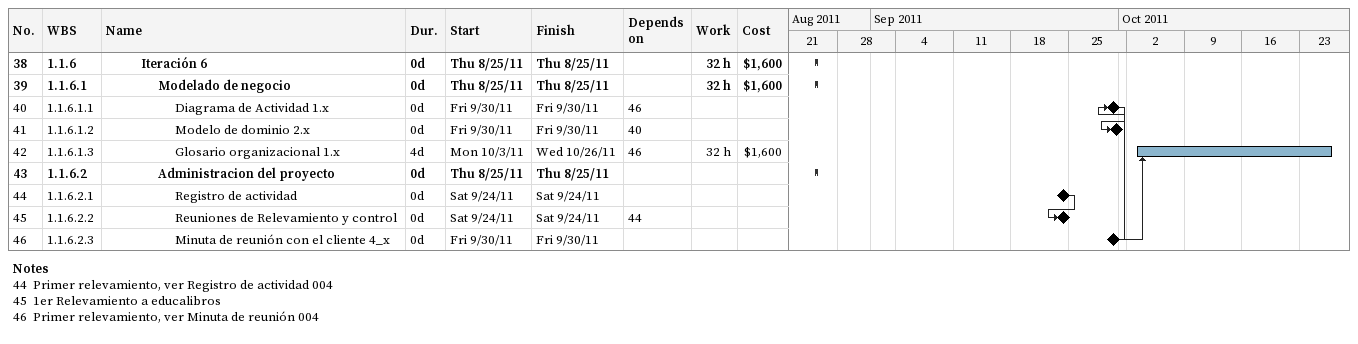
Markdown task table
| ID | WBS | Task | Duration | Start | Finish | Predecessors | Work (h) | Cost ($) |
|---|---|---|---|---|---|---|---|---|
| 38 | 1.1.6 | **Iteración 6** | 0d | 2011-08-25 | 2011-08-25 |  | 32 | 1600 |
| 39 | 1.1.6.1 | **Modelado de negocio** | 0d | 2011-08-25 | 2011-08-25 |  | 32 | 1600 |
| 40 | 1.1.6.1.1 | Diagrama de Actividad 1.x | 0d | 2011-09-30 | 2011-09-30 | 46 |  |  |
| 41 | 1.1.6.1.2 | Modelo de dominio 2.x | 0d | 2011-09-30 | 2011-09-30 | 40 |  |  |
| 42 | 1.1.6.1.3 | Glosario organizacional 1.x | 4d | 2011-10-03 | 2011-10-26 | 46 | 32 | 1600 |
| 43 | 1.1.6.2 | **Administracion del proyecto** | 0d | 2011-08-25 | 2011-08-25 |  |  |  |
| 44 | 1.1.6.2.1 | Registro de actividad | 0d | 2011-09-24 | 2011-09-24 |  |  |  |
| 45 | 1.1.6.2.2 | Reuniones de Relevamiento y control | 0d | 2011-09-24 | 2011-09-24 | 44 |  |  |
| 46 | 1.1.6.2.3 | Minuta de reunión con el cliente 4_x | 0d | 2011-09-30 | 2011-09-30 |  |  |  |

Notes
- 44: Primer relevamiento, ver Registro de actividad 004
- 45: 1er Relevamiento a educalibros
- 46: Primer relevamiento, ver Minuta de reunión 004
